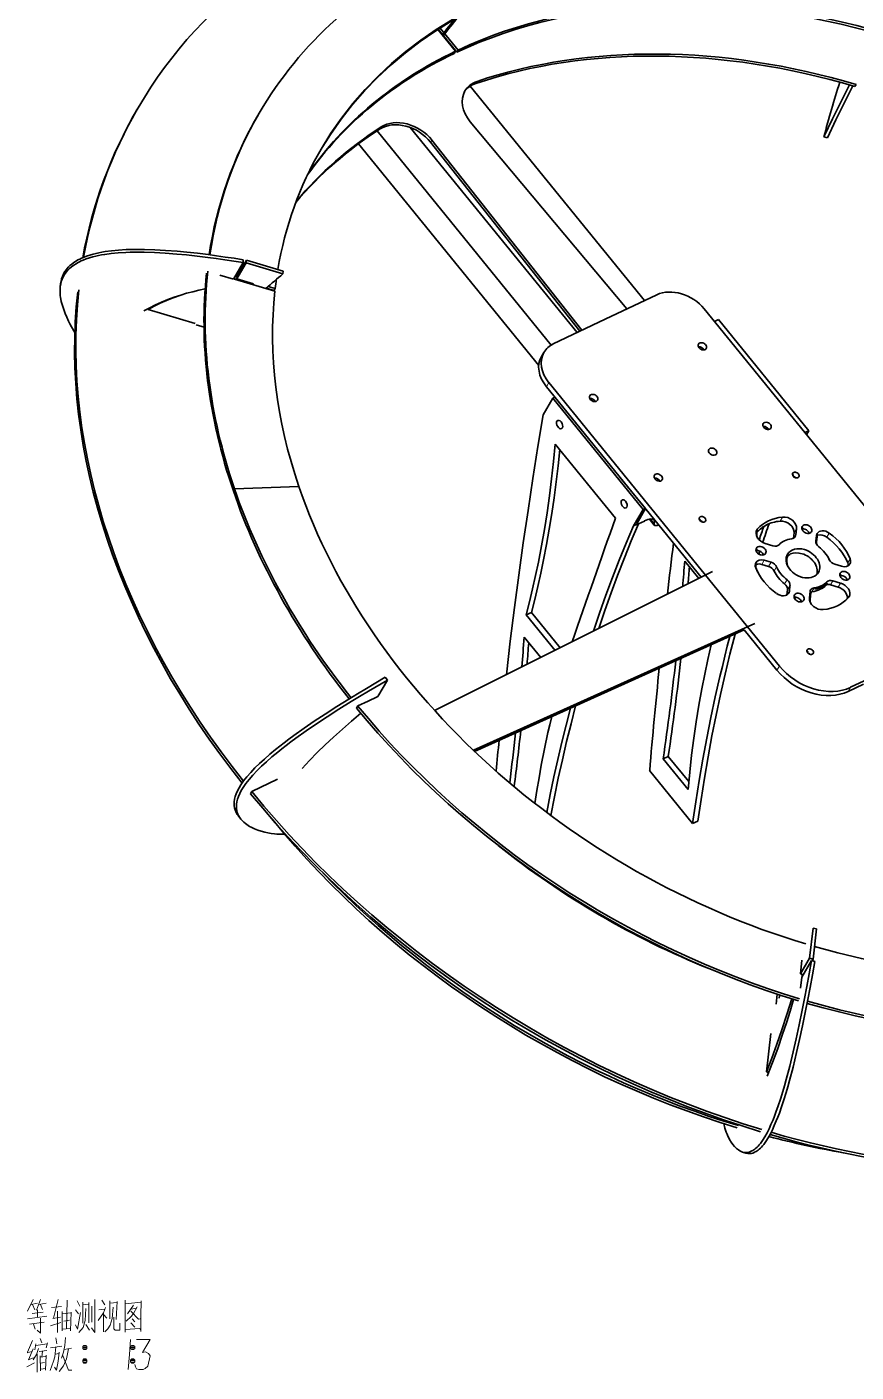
# Model space of a CAD drawing. Extents: x 95 to 1141, y 12 to 831.
# Drawn here: x 906.7 to 984, y 472.7 to 598 of the extents above; entities that cross this region are included whole.
import ezdxf

# ---------------------------------------------------------------- set-up
doc = ezdxf.new("R2010")
doc.units = 0

msp = doc.modelspace()

# ---------------------------------------------------------------- linework, layer by layer
at = {"color": 7, "lineweight": 35, "ltscale": 0.065104}
msp.add_line((946.64, 595.68), (944.99, 597.7), dxfattribs=at)
at = {"color": 7, "lineweight": 35, "ltscale": 0.068514}
msp.add_line((945.04, 597.73), (946.77, 595.6), dxfattribs=at)
at = {"color": 7, "lineweight": 35, "ltscale": 0.065931}
msp.add_line((945.21, 597.84), (946.88, 595.79), dxfattribs=at)
at = {"color": 7, "lineweight": 35, "ltscale": 0.005589}
for p, q in [((946.53, 595.49), (946.64, 595.68)), ((929.73, 573.41), (929.84, 573.6)), ((925.94, 554.74), (926.05, 554.93)), ((925.94, 554.74), (926.05, 554.93)), ((937.43, 534.51), (937.54, 534.7)), ((927.54, 526.53), (927.65, 526.73))]:
    msp.add_line(p, q, dxfattribs=at)
at = {"color": 7, "lineweight": 35, "ltscale": 0.005588}
msp.add_line((946.77, 595.6), (946.88, 595.79), dxfattribs=at)
at = {"color": 7, "lineweight": 13, "ltscale": 0.005589}
for p, q in [((948.54, 592.69), (948.66, 592.88)), ((981.18, 545.96), (981.3, 546.15))]:
    msp.add_line(p, q, dxfattribs=at)
at = {"color": 7, "lineweight": 35}
for p, q in [((948, 592.42), (964.24, 572.46)), ((962.62, 571.69), (948.02, 589.12)), ((939.34, 588.27), (955.56, 568.32)), ((942.42, 588.58), (957.97, 569.48)), ((937.61, 587.07), (954.4, 566.43)), ((958.24, 569.6), (944.31, 587.23)), ((958.43, 569.7), (944.43, 587.42)), ((991.31, 545.28), (969.82, 571.69)), ((969.55, 546.69), (955.12, 564.43)), ((976.83, 538.41), (955.35, 564.82)), ((970.6, 547.22), (944.7, 534.28)), ((974.54, 542.37), (948.32, 530.57)), ((973.55, 541.78), (948.42, 530.47))]:
    msp.add_line(p, q, dxfattribs=at)
at = {"color": 7, "lineweight": 35, "ltscale": 0.00559}
for p, q in [((983.86, 592.4), (983.97, 592.59)), ((916.96, 590.24), (917.07, 590.43)), ((928.24, 589.73), (928.35, 589.92))]:
    msp.add_line(p, q, dxfattribs=at)
at = {"color": 7, "lineweight": 13, "ltscale": 0.00559}
for p, q in [((939.62, 588.45), (939.73, 588.65)), ((944.31, 587.23), (944.43, 587.42))]:
    msp.add_line(p, q, dxfattribs=at)
at = {"color": 7, "lineweight": 35, "ltscale": 0.00815}
for p, q in [((981.3, 587.61), (980.98, 587.71)), ((979.64, 511.22), (979.96, 511.12)), ((979.81, 510.99), (980.12, 510.89)), ((973.4, 493.15), (973.71, 493.06))]:
    msp.add_line(p, q, dxfattribs=at)
at = {"color": 7, "lineweight": 35, "ltscale": 0.044715}
for p, q in [((925.94, 574.46), (926.84, 576)), ((955.71, 563.36), (954.81, 561.82)), ((963.22, 551.47), (964.13, 553.01)), ((939.39, 535.58), (940.3, 537.12)), ((978.91, 509.44), (979.81, 510.99))]:
    msp.add_line(p, q, dxfattribs=at)
at = {"color": 7, "lineweight": 35, "ltscale": 0.042641}
for p, q in [((927.13, 575.97), (926.27, 574.49)), ((927.16, 576.22), (926.3, 574.75))]:
    msp.add_line(p, q, dxfattribs=at)
at = {"color": 7, "lineweight": 35, "ltscale": 0.00642}
for p, q in [((926.87, 576.26), (926.84, 576)), ((926.06, 574.46), (926.09, 574.72))]:
    msp.add_line(p, q, dxfattribs=at)
at = {"color": 7, "lineweight": 35, "ltscale": 0.006422}
for p, q in [((927.16, 576.22), (927.13, 575.97)), ((930.59, 575.2), (930.56, 574.94)), ((909.84, 574.01), (909.81, 573.75)), ((926.3, 574.75), (926.27, 574.49))]:
    msp.add_line(p, q, dxfattribs=at)
at = {"color": 7, "lineweight": 35, "ltscale": 0.089647}
for p, q in [((930.56, 574.94), (927.13, 575.97)), ((930.59, 575.2), (927.16, 576.22))]:
    msp.add_line(p, q, dxfattribs=at)
at = {"color": 7, "lineweight": 35, "ltscale": 0.0326}
msp.add_line((924.69, 574.83), (925.94, 574.46), dxfattribs=at)
at = {"color": 7, "lineweight": 35, "ltscale": 0.097797}
msp.add_line((929.81, 573.34), (926.06, 574.46), dxfattribs=at)
at = {"color": 7, "lineweight": 35, "ltscale": 0.043529}
msp.add_line((927.73, 574), (926.07, 574.5), dxfattribs=at)
at = {"color": 7, "lineweight": 35, "ltscale": 0.005072}
msp.add_line((926.29, 574.66), (926.09, 574.72), dxfattribs=at)
at = {"color": 7, "lineweight": 35, "ltscale": 0.000913609}
msp.add_line((926.14, 574.48), (926.12, 574.45), dxfattribs=at)
at = {"color": 7, "lineweight": 35, "ltscale": 0.000903023}
for p, q in [((926.17, 574.47), (926.17, 574.43)), ((927.73, 574), (927.73, 573.97))]:
    msp.add_line(p, q, dxfattribs=at)
at = {"color": 7, "lineweight": 35, "ltscale": 0.040748}
msp.add_line((926.27, 574.49), (927.83, 574.03), dxfattribs=at)
at = {"color": 7, "lineweight": 35, "ltscale": 0.002237}
msp.add_line((927.83, 574.03), (927.78, 573.95), dxfattribs=at)
at = {"color": 7, "lineweight": 35, "ltscale": 0.018639}
msp.add_line((929.73, 573.41), (929.01, 573.62), dxfattribs=at)
at = {"color": 7, "lineweight": 35, "ltscale": 0.016631}
msp.add_line((929.84, 573.6), (929.2, 573.79), dxfattribs=at)
at = {"color": 7, "lineweight": 35, "ltscale": 0.133543}
for p in [(965.41, 573.01), (955.75, 568.43)]:
    msp.add_line(p, (960.58, 570.72), dxfattribs=at)
at = {"color": 7, "lineweight": 35, "ltscale": 0.002101}
msp.add_line((918, 571.72), (918, 571.63), dxfattribs=at)
at = {"color": 7, "lineweight": 35, "ltscale": 0.114097}
msp.add_line((918, 571.63), (922.37, 570.33), dxfattribs=at)
at = {"color": 7, "lineweight": 35, "ltscale": 0.019112}
msp.add_line((923.21, 569.99), (922.48, 570.21), dxfattribs=at)
at = {"color": 7, "lineweight": 35, "ltscale": 0.010265}
msp.add_line((970.78, 570.52), (971.15, 570.69), dxfattribs=at)
at = {"color": 7, "lineweight": 35, "ltscale": 0.333533}
for p, q in [((979.57, 560.34), (971.15, 570.69)), ((964.13, 553.01), (955.71, 563.36))]:
    msp.add_line(p, q, dxfattribs=at)
at = {"color": 7, "lineweight": 35, "ltscale": 0.011179}
msp.add_line((954.66, 567.26), (954.88, 567.64), dxfattribs=at)
at = {"color": 7, "lineweight": 13, "ltscale": 0.01118}
for p, q in [((955.12, 564.43), (955.35, 564.82)), ((975.2, 547.89), (975.42, 548.27))]:
    msp.add_line(p, q, dxfattribs=at)
at = {"color": 7, "lineweight": 35, "ltscale": 0.005671}
for p, q in [((955.71, 563.36), (955.91, 563.46)), ((964.13, 553.01), (964.33, 553.11))]:
    msp.add_line(p, q, dxfattribs=at)
at = {"color": 7, "lineweight": 35, "ltscale": 0.095296}
msp.add_line((955.92, 563.45), (958.32, 560.5), dxfattribs=at)
at = {"color": 7, "lineweight": 35, "ltscale": 0.010264}
msp.add_line((979.2, 560.17), (979.57, 560.34), dxfattribs=at)
at = {"color": 7, "lineweight": 35, "ltscale": 0.010652}
msp.add_line((979.35, 559.97), (979.57, 560.34), dxfattribs=at)
at = {"color": 7, "lineweight": 35, "ltscale": 0.222354}
msp.add_line((961.55, 552.2), (955.94, 559.1), dxfattribs=at)
at = {"color": 7, "lineweight": 35, "ltscale": 0.149927}
msp.add_line((932.05, 555.16), (926.05, 554.93), dxfattribs=at)
msp.add_line((932.05, 555.16), (926.05, 554.93), dxfattribs=at)
at = {"color": 7, "lineweight": 35, "ltscale": 0.095295}
msp.add_line((961.94, 556.05), (964.35, 553.09), dxfattribs=at)
at = {"color": 7, "lineweight": 35, "ltscale": 0.039126}
msp.add_line((964.35, 553.09), (963.56, 551.74), dxfattribs=at)
at = {"color": 7, "lineweight": 35, "ltscale": 0.009371}
msp.add_line((963.22, 551.47), (963.56, 551.63), dxfattribs=at)
at = {"color": 7, "lineweight": 35, "ltscale": 0.016108}
msp.add_line((963.69, 551.66), (964.27, 551.93), dxfattribs=at)
at = {"color": 7, "lineweight": 35, "ltscale": 0.018025}
msp.add_line((964.71, 552.1), (965.16, 551.54), dxfattribs=at)
at = {"color": 7, "lineweight": 13, "ltscale": 0.013314}
msp.add_line((964.82, 552.12), (965.16, 551.7), dxfattribs=at)
at = {"color": 7, "lineweight": 13, "ltscale": 0.011179}
for p, q in [((976.89, 551.92), (977.12, 552.3)), ((978.19, 550.83), (978.41, 551.21)), ((983.19, 548.03), (983.42, 548.42)), ((977.31, 546.08), (977.54, 546.46)), ((977.59, 545.53), (977.81, 545.91)), ((981.01, 545.88), (981.24, 546.26)), ((983.23, 536.05), (983.45, 536.44))]:
    msp.add_line(p, q, dxfattribs=at)
at = {"color": 7, "lineweight": 13, "ltscale": 0.006025}
msp.add_line((974.68, 550.99), (974.8, 551.2), dxfattribs=at)
at = {"color": 7, "lineweight": 13, "ltscale": 0.005588}
msp.add_line((974.75, 550.9), (974.86, 551.09), dxfattribs=at)
at = {"color": 7, "lineweight": 35, "ltscale": 0.012652}
msp.add_line((978.13, 550.33), (978.19, 550.83), dxfattribs=at)
at = {"color": 7, "lineweight": 13, "ltscale": 0.007685}
msp.add_line((978.19, 550.36), (978.35, 550.63), dxfattribs=at)
at = {"color": 7, "lineweight": 35, "ltscale": 0.014765}
for p, q in [((978.35, 550.63), (978.41, 551.21)), ((979.69, 545.36), (979.62, 544.77)), ((979.68, 544.66), (979.75, 545.25))]:
    msp.add_line(p, q, dxfattribs=at)
at = {"color": 7, "lineweight": 35, "ltscale": 0.01279}
for p, q in [((980.28, 550.58), (980.22, 550.07)), ((980.34, 550.47), (980.28, 549.96)), ((977.76, 545.41), (977.81, 545.91))]:
    msp.add_line(p, q, dxfattribs=at)
at = {"color": 7, "lineweight": 13, "ltscale": 0.011178}
for p, q in [((981.24, 550.43), (981.47, 550.81)), ((975.82, 547.7), (976.05, 548.09)), ((981.59, 545.98), (981.81, 546.36)), ((976.6, 538.03), (976.83, 538.41))]:
    msp.add_line(p, q, dxfattribs=at)
at = {"color": 7, "lineweight": 35, "ltscale": 0.007338}
msp.add_line((974.99, 549.13), (974.9, 548.85), dxfattribs=at)
at = {"color": 7, "lineweight": 35, "ltscale": 0.018741}
msp.add_line((975.5, 549.83), (976.22, 549.62), dxfattribs=at)
at = {"color": 7, "lineweight": 35, "ltscale": 0.052305}
msp.add_line((969.32, 546.58), (968, 548.2), dxfattribs=at)
at = {"color": 7, "lineweight": 35, "ltscale": 0.016233}
for p, q in [((975.82, 547.7), (975.2, 547.89)), ((976.05, 548.09), (975.42, 548.27)), ((981.99, 547.9), (982.61, 547.71))]:
    msp.add_line(p, q, dxfattribs=at)
at = {"color": 7, "lineweight": 13, "ltscale": 0.011177}
for p, q in [((976.34, 547.27), (976.57, 547.66)), ((982.31, 545.76), (982.53, 546.15))]:
    msp.add_line(p, q, dxfattribs=at)
at = {"color": 7, "lineweight": 35, "ltscale": 0.01874}
for p, q in [((982.53, 546.15), (981.81, 546.36)), ((982.31, 545.76), (981.59, 545.98))]:
    msp.add_line(p, q, dxfattribs=at)
at = {"color": 7, "lineweight": 35, "ltscale": 0.011895}
msp.add_line((977.53, 545.06), (977.59, 545.53), dxfattribs=at)
at = {"color": 7, "lineweight": 13, "ltscale": 0.009617}
msp.add_line((977.56, 545.07), (977.76, 545.41), dxfattribs=at)
at = {"color": 7, "lineweight": 13, "ltscale": 0.011181}
msp.add_line((979.84, 545.32), (980.07, 545.71), dxfattribs=at)
at = {"color": 7, "lineweight": 35, "ltscale": 0.013355}
for p, q in [((953.24, 543.19), (953.72, 543.42)), ((968.74, 523.75), (969.22, 523.98))]:
    msp.add_line(p, q, dxfattribs=at)
at = {"color": 7, "lineweight": 35, "ltscale": 0.106421}
msp.add_line((955.92, 539.88), (953.24, 543.19), dxfattribs=at)
at = {"color": 7, "lineweight": 35, "ltscale": 0.106143}
msp.add_line((956.4, 540.12), (953.72, 543.42), dxfattribs=at)
at = {"color": 7, "lineweight": 35, "ltscale": 0.121039}
msp.add_line((976.6, 538.03), (973.55, 541.78), dxfattribs=at)
at = {"color": 7, "lineweight": 35, "ltscale": 0.060899}
msp.add_line((954.58, 539.21), (953.04, 541.1), dxfattribs=at)
at = {"color": 7, "lineweight": 35, "ltscale": 0.100156}
msp.add_line((983.45, 536.44), (987.07, 538.15), dxfattribs=at)
at = {"color": 7, "lineweight": 35, "ltscale": 0.007942}
for p, q in [((940.09, 537.37), (940.3, 537.12)), ((926.45, 524.4), (926.65, 524.15))]:
    msp.add_line(p, q, dxfattribs=at)
at = {"color": 7, "lineweight": 35, "ltscale": 0.039872}
msp.add_line((983.23, 536.05), (984.67, 536.73), dxfattribs=at)
at = {"color": 7, "lineweight": 35, "ltscale": 0.026709}
msp.add_line((937.54, 534.7), (938.5, 535.16), dxfattribs=at)
at = {"color": 7, "lineweight": 35, "ltscale": 0.02671}
msp.add_line((938.43, 535.12), (939.39, 535.58), dxfattribs=at)
at = {"color": 7, "lineweight": 35, "ltscale": 0.013353}
msp.add_line((965.99, 529.78), (966.47, 530.01), dxfattribs=at)
at = {"color": 7, "lineweight": 35, "ltscale": 0.091984}
msp.add_line((968.31, 526.93), (965.99, 529.78), dxfattribs=at)
at = {"color": 7, "lineweight": 35, "ltscale": 0.075651}
msp.add_line((968.38, 527.67), (966.47, 530.01), dxfattribs=at)
at = {"color": 7, "lineweight": 35, "ltscale": 0.066771}
msp.add_line((927.65, 526.73), (930.06, 527.87), dxfattribs=at)
at = {"color": 7, "lineweight": 35, "ltscale": 0.158825}
msp.add_line((968.74, 523.75), (964.73, 528.68), dxfattribs=at)
at = {"color": 7, "lineweight": 35, "ltscale": 6.01901e-05}
msp.add_line((929.6, 524.09), (929.6, 524.09), dxfattribs=at)
at = {"color": 7, "lineweight": 35, "ltscale": 0.001501}
msp.add_line((954.14, 519.11), (954.14, 519.05), dxfattribs=at)
at = {"color": 7, "lineweight": 35, "ltscale": 0.001622}
msp.add_line((954.55, 518.83), (954.54, 518.77), dxfattribs=at)
at = {"color": 7, "lineweight": 35, "ltscale": 0.070632}
msp.add_line((979.96, 514.02), (979.64, 511.22), dxfattribs=at)
at = {"color": 7, "lineweight": 35, "ltscale": 0.008149}
msp.add_line((979.96, 514.02), (980.27, 513.93), dxfattribs=at)
at = {"color": 7, "lineweight": 35, "ltscale": 0.070631}
msp.add_line((980.27, 513.93), (979.96, 511.12), dxfattribs=at)
at = {"color": 7, "lineweight": 35, "ltscale": 0.042639}
msp.add_line((979.64, 511.22), (978.78, 509.74), dxfattribs=at)
at = {"color": 7, "lineweight": 35, "ltscale": 0.032104}
msp.add_line((978.78, 509.74), (978.93, 511.02), dxfattribs=at)
at = {"color": 7, "lineweight": 35, "ltscale": 0.004428}
msp.add_line((979.96, 511.12), (979.87, 510.97), dxfattribs=at)
at = {"color": 7, "lineweight": 35, "ltscale": 0.006744}
msp.add_line((978.78, 509.74), (979.04, 509.67), dxfattribs=at)
at = {"color": 7, "lineweight": 35, "ltscale": 0.025684}
msp.add_line((978.8, 508.42), (978.91, 509.44), dxfattribs=at)
at = {"color": 7, "lineweight": 35, "ltscale": 0.005153}
msp.add_line((978.96, 509.69), (978.94, 509.49), dxfattribs=at)
at = {"color": 7, "lineweight": 35, "ltscale": 0.002135}
msp.add_line((979.01, 509.68), (979, 509.59), dxfattribs=at)
at = {"color": 7, "lineweight": 35, "ltscale": 0.023349}
msp.add_line((976.51, 506.93), (976.62, 507.86), dxfattribs=at)
at = {"color": 7, "lineweight": 35, "ltscale": 0.005591}
msp.add_line((976.83, 507.71), (976.81, 507.49), dxfattribs=at)
at = {"color": 7, "lineweight": 35, "ltscale": 0.001886}
msp.add_line((976.83, 507.71), (976.87, 507.78), dxfattribs=at)
at = {"color": 7, "lineweight": 35, "ltscale": 0.001133}
msp.add_line((976.93, 507.76), (976.92, 507.72), dxfattribs=at)
at = {"color": 7, "lineweight": 35, "ltscale": 0.089894}
msp.add_line((975.62, 500.61), (976.02, 504.18), dxfattribs=at)
at = {"color": 7, "lineweight": 35, "ltscale": 0.005352}
msp.add_line((975.62, 500.61), (975.82, 500.55), dxfattribs=at)
at = {"color": 7, "lineweight": 35}
for points in [[(983.35, 592.55), (982.57, 591.01), (981.78, 589.4), (980.98, 587.71)], [(983.66, 592.46), (982.88, 590.92), (982.09, 589.3), (981.3, 587.61)], [(926.84, 576), (925.98, 576.14), (925.15, 576.27), (924.35, 576.38), (923.57, 576.49), (922.56, 576.61), (921.59, 576.72), (920.66, 576.8), (919.6, 576.89), (918.59, 576.94), (917.64, 576.97), (916.75, 576.97), (916.32, 576.96), (915.91, 576.95), (915.22, 576.91), (914.56, 576.85), (913.95, 576.76), (913.66, 576.71), (913.38, 576.66), (913.12, 576.6), (912.86, 576.54), (912.54, 576.45), (912.24, 576.35), (911.95, 576.24), (911.77, 576.16), (911.6, 576.08), (911.43, 575.99), (911.28, 575.9), (911.06, 575.76), (910.86, 575.62), (910.68, 575.46), (910.52, 575.3), (910.35, 575.11), (910.21, 574.9), (910.09, 574.69), (909.99, 574.47), (909.91, 574.24), (909.85, 574), (909.81, 573.75)], [(926.87, 576.26), (926.01, 576.4), (925.17, 576.52), (924.38, 576.64), (923.6, 576.74), (922.59, 576.87), (921.62, 576.97), (920.69, 577.06), (919.63, 577.14), (918.62, 577.2), (917.67, 577.23), (916.78, 577.23), (916.35, 577.22), (915.94, 577.21), (915.24, 577.16), (914.59, 577.1), (913.98, 577.02), (913.69, 576.97), (913.41, 576.92), (913.15, 576.86), (912.89, 576.79), (912.57, 576.7), (912.27, 576.6), (911.98, 576.49), (911.8, 576.41), (911.63, 576.33), (911.46, 576.25), (911.31, 576.16), (911.09, 576.02), (910.89, 575.87), (910.71, 575.72), (910.55, 575.56), (910.38, 575.36), (910.24, 575.16), (910.12, 574.94), (910.02, 574.72), (909.94, 574.49), (909.88, 574.25), (909.84, 574.01)], [(909.81, 573.75), (909.8, 573.6), (909.79, 573.44), (909.79, 573.28), (909.8, 573.12), (909.81, 572.94), (909.84, 572.76), (909.87, 572.58), (909.91, 572.39), (910.01, 572.01), (910.13, 571.62), (910.26, 571.27), (910.41, 570.92), (910.58, 570.56), (910.71, 570.29), (910.86, 570.02), (911.17, 569.48)], [(923.32, 573.55), (922.73, 573.42), (922.15, 573.29), (921.59, 573.14), (921.04, 572.97), (920.43, 572.77), (919.84, 572.55), (919.26, 572.32), (918.69, 572.06), (918.15, 571.79), (917.61, 571.5)], [(920.95, 572.95), (920.33, 572.72), (919.72, 572.47), (919.13, 572.21), (918.56, 571.93), (918, 571.63)], [(954.81, 561.82), (954.32, 558.86), (953.85, 555.88), (953.4, 552.9), (952.96, 549.9), (952.55, 546.89), (952.15, 543.86), (951.75, 540.74), (951.38, 537.61)], [(955.94, 559.1), (955.78, 557.47), (955.6, 555.87), (955.4, 554.28), (955.18, 552.7), (954.93, 551.15), (954.66, 549.61), (954.37, 548.09), (954.11, 546.85), (953.83, 545.62), (953.54, 544.39), (953.24, 543.19)], [(956.35, 558.59), (956.2, 557.08), (956.02, 555.58), (955.83, 554.1), (955.61, 552.63), (955.38, 551.18), (955.13, 549.74), (954.85, 548.32), (954.59, 547.08), (954.32, 545.84), (954.03, 544.62), (953.72, 543.42)], [(963.22, 551.47), (962.55, 549.88), (961.9, 548.28), (961.27, 546.66), (960.66, 545.01), (960.07, 543.35), (959.5, 541.67)], [(963.69, 551.66), (963.02, 550.08), (962.38, 548.49), (961.75, 546.87), (961.14, 545.24), (960.56, 543.59), (959.99, 541.92)], [(972.69, 541.4), (972.45, 540.47), (972.22, 539.54), (971.76, 537.67), (971.33, 535.77), (970.93, 533.86), (970.54, 531.92), (970.18, 529.97), (969.84, 527.99), (969.52, 526), (969.22, 523.98)], [(970.47, 540.4), (970.16, 539.04), (969.87, 537.67), (969.6, 536.29), (969.33, 534.77), (969.08, 533.24), (968.86, 531.69), (968.65, 530.12), (968.47, 528.53), (968.31, 526.93)], [(972.21, 541.18), (971.97, 540.26), (971.74, 539.33), (971.51, 538.39), (971.28, 537.45), (970.85, 535.55), (970.45, 533.64), (970.06, 531.7), (969.7, 529.74), (969.35, 527.77), (969.04, 525.77), (968.74, 523.75)], [(940.09, 537.37), (938.34, 536.34), (937.51, 535.84), (936.71, 535.35), (935.57, 534.64), (934.49, 533.95), (933.48, 533.28), (932.54, 532.64), (931.57, 531.95), (931.11, 531.6), (930.67, 531.27), (930.27, 530.96), (929.88, 530.65), (929.34, 530.2), (928.83, 529.76), (928.37, 529.34), (927.95, 528.93), (927.56, 528.51), (927.21, 528.11), (927.05, 527.91), (926.9, 527.72), (926.77, 527.54), (926.65, 527.36), (926.48, 527.07), (926.33, 526.79), (926.21, 526.52), (926.12, 526.26), (926.06, 526.02), (926.03, 525.78), (926.02, 525.58), (926.03, 525.39), (926.06, 525.2), (926.11, 525.03), (926.16, 524.88), (926.23, 524.73), (926.31, 524.59), (926.38, 524.5), (926.45, 524.4)], [(940.3, 537.12), (938.54, 536.09), (937.71, 535.59), (936.91, 535.11), (935.77, 534.39), (934.69, 533.7), (933.68, 533.03), (932.74, 532.39), (931.77, 531.7), (931.31, 531.36), (930.87, 531.02), (930.47, 530.71), (930.09, 530.41), (929.54, 529.95), (929.03, 529.51), (928.57, 529.09), (928.15, 528.68), (927.76, 528.26), (927.41, 527.86), (927.25, 527.66), (927.1, 527.47), (926.97, 527.29), (926.86, 527.11), (926.68, 526.82), (926.53, 526.54), (926.41, 526.27), (926.32, 526.02), (926.26, 525.77), (926.23, 525.54), (926.22, 525.34), (926.23, 525.14), (926.26, 524.96), (926.31, 524.78), (926.36, 524.63), (926.43, 524.49), (926.51, 524.35), (926.58, 524.25), (926.65, 524.15)], [(937.83, 534.02), (936.95, 533.29), (936.1, 532.55), (935.27, 531.81), (934.51, 531.09), (933.76, 530.36), (933.04, 529.63), (932.35, 528.88)], [(957.36, 534.5), (956.95, 532.92), (956.56, 531.32), (956.18, 529.71), (955.81, 528.09), (955.47, 526.45), (955.14, 524.79)], [(957.84, 534.71), (957.41, 533.05), (957, 531.38), (956.6, 529.68), (956.22, 527.97), (955.86, 526.25), (955.52, 524.51)], [(955.61, 533.71), (955.43, 532.96), (955.26, 532.22), (954.94, 530.71), (954.64, 529.19), (954.43, 528.01), (954.23, 526.82), (954.05, 525.63)], [(926.65, 524.15), (926.78, 524.01), (926.92, 523.87), (927.07, 523.75), (927.2, 523.65), (927.32, 523.57), (927.46, 523.49), (927.6, 523.41), (927.9, 523.26), (928.21, 523.14), (928.53, 523.03), (928.87, 522.94), (929.16, 522.88), (929.46, 522.83), (929.77, 522.79), (930, 522.77), (930.24, 522.76), (930.48, 522.75), (930.73, 522.75)], [(979.81, 510.99), (979.59, 509.76), (979.38, 508.58), (979.17, 507.46), (978.96, 506.38), (978.67, 505.01), (978.39, 503.71), (978.12, 502.5), (977.79, 501.15), (977.46, 499.91), (977.3, 499.33), (977.14, 498.78), (976.93, 498.09), (976.71, 497.45), (976.5, 496.86), (976.36, 496.49), (976.23, 496.14), (976.04, 495.71), (975.86, 495.31), (975.68, 494.95), (975.47, 494.57), (975.26, 494.24), (975.05, 493.95), (974.94, 493.82), (974.84, 493.7), (974.74, 493.6), (974.64, 493.51), (974.54, 493.43), (974.45, 493.36), (974.36, 493.3), (974.27, 493.25), (974.14, 493.19), (974.02, 493.15), (973.91, 493.12), (973.82, 493.11), (973.74, 493.11), (973.65, 493.11), (973.56, 493.12), (973.4, 493.15)], [(980.12, 510.89), (979.91, 509.66), (979.69, 508.48), (979.48, 507.36), (979.27, 506.29), (978.99, 504.91), (978.71, 503.62), (978.43, 502.41), (978.1, 501.05), (977.77, 499.81), (977.61, 499.24), (977.45, 498.69), (977.24, 498), (977.03, 497.36), (976.82, 496.76), (976.68, 496.4), (976.54, 496.05), (976.35, 495.62), (976.17, 495.22), (975.99, 494.86), (975.78, 494.48), (975.57, 494.14), (975.36, 493.85), (975.25, 493.73), (975.15, 493.61), (975.05, 493.51), (974.95, 493.42), (974.86, 493.34), (974.76, 493.27), (974.67, 493.21), (974.58, 493.16), (974.46, 493.1), (974.34, 493.06), (974.22, 493.03), (974.13, 493.02), (974.05, 493.01), (973.96, 493.02), (973.88, 493.03), (973.71, 493.06)], [(977.99, 507.42), (977.53, 505.96), (977.06, 504.52), (976.59, 503.19), (976.11, 501.89), (975.62, 500.61)], [(978.15, 507.37), (977.82, 506.27), (977.48, 505.19), (977.13, 504.12), (976.67, 502.79), (976.18, 501.49), (975.69, 500.21)], [(973.4, 493.15), (973.26, 493.2), (973.13, 493.27), (973, 493.35), (972.91, 493.42), (972.83, 493.49), (972.74, 493.57), (972.65, 493.67), (972.48, 493.86), (972.33, 494.08), (972.19, 494.32), (972.11, 494.48), (972.03, 494.64), (971.95, 494.82), (971.88, 495.01), (971.75, 495.39), (971.64, 495.81)]]:
    msp.add_lwpolyline(points, dxfattribs=at)
at = {"color": 7, "lineweight": 13}
for points in [[(907.3, 479.41), (906.77, 478.32)], [(907.09, 478.95), (907.68, 479.06)], [(907.44, 478.46), (907.23, 478.95)], [(907.96, 479.41), (907.61, 478.43)], [(907.82, 478.95), (908.49, 479.06)], [(907.96, 478.95), (908.17, 478.5)], [(908.98, 478.67), (909.92, 478.78)], [(909.61, 479.41), (909.19, 477.69)], [(910.45, 479.34), (910.41, 478.01), (910.38, 476.68)], [(911.39, 479.3), (911.64, 478.81)], [(911.92, 477.2), (911.92, 479.16)], [(911.92, 478.92), (912.48, 478.99)], [(912.48, 479.13), (912.48, 477.24)], [(912.76, 477.31), (912.76, 478.81)], [(913.04, 479.41), (913.04, 477.87), (913.04, 476.33)], [(914.02, 478.67), (913.84, 478.18), (913.35, 477.45)], [(913.67, 479.34), (913.95, 478.92)], [(914.44, 479.3), (914.44, 477.62)], [(915.1, 479.13), (914.44, 479.06)], [(914.75, 478.71), (914.65, 477.66)], [(915.03, 477.55), (915.1, 479.23)], [(915.87, 479.34), (915.87, 477.87), (915.87, 476.36)], [(915.87, 479.3), (915.87, 477.9), (915.87, 476.5)], [(917.34, 479.16), (915.87, 479.02)], [(916.64, 478.88), (916.08, 478.08)], [(916.64, 478.11), (916.99, 478.74)], [(917.31, 476.54), (917.31, 477.9), (917.34, 479.3)], [(908.56, 477.87), (906.77, 477.62)], [(907.19, 478.11), (908.21, 478.25)], [(907.68, 477.76), (907.68, 478.46)], [(907.96, 477.69), (907.96, 476.29)], [(909.12, 477.66), (909.82, 477.76)], [(909.54, 478.32), (909.54, 476.33)], [(909.99, 476.5), (909.99, 478.29)], [(909.99, 478.08), (910.8, 478.18)], [(910.13, 477.41), (910.66, 477.48)], [(910.83, 478.25), (910.76, 476.5)], [(911.22, 478.46), (911.5, 478.08)], [(911.71, 478.22), (911.43, 476.64)], [(911.95, 476.82), (912.13, 477.45)], [(912.2, 478.57), (912.13, 477.45)], [(913.39, 478.46), (913.95, 478.53)], [(913.84, 478.18), (913.84, 476.4)], [(913.84, 478.01), (914.16, 477.69)], [(914.65, 477.66), (914.47, 477.03)], [(914.79, 476.68), (914.79, 477.76)], [(915.94, 477.41), (916.43, 477.83)], [(916.4, 478.32), (917.1, 477.59)], [(916.43, 478.53), (916.89, 478.6)], [(916.43, 477.83), (916.64, 478.11)], [(916.5, 477.62), (916.75, 477.34)], [(917.1, 477.59), (917.27, 477.62)], [(906.95, 477.13), (908.31, 477.31)], [(907.33, 477.13), (907.47, 476.64)], [(907.96, 476.33), (907.96, 476.29), (907.65, 476.57)], [(909.85, 477.27), (908.91, 476.96)], [(909.99, 476.64), (910.76, 476.71)], [(911.43, 476.64), (911.22, 477.06)], [(911.53, 476.33), (911.95, 476.82)], [(912.55, 476.57), (912.2, 477.1)], [(913.04, 476.33), (912.72, 476.78)], [(913.95, 476.4), (914.23, 476.68)], [(914.23, 476.68), (914.47, 477.03)], [(914.93, 476.57), (914.79, 476.68)], [(915.35, 476.57), (914.93, 476.57)], [(915.35, 477.2), (915.35, 476.57)], [(915.87, 476.61), (917.24, 476.71)], [(916.4, 477.24), (916.75, 476.85)], [(917.31, 476.43), (917.31, 476.54), (917.24, 476.71)], [(907.23, 475.59), (906.77, 474.51)], [(907.54, 475.28), (907.44, 474.72)], [(907.54, 475.14), (908.59, 475.28)], [(907.93, 475.77), (908.1, 475.38)], [(908.63, 475.38), (908.49, 474.93)], [(909.4, 475), (909.29, 474.09), (909.19, 473.67), (908.87, 472.79)], [(908.91, 474.93), (909.96, 475.07)], [(909.4, 475.84), (909.5, 475.28)], [(910.24, 475.14), (910.1, 474.51)], [(910.17, 474.75), (910.87, 474.89)], [(910.31, 475.87), (910.24, 475.14)], [(911.92, 474.96), (912.3, 474.96)], [(911.95, 475.07), (912.27, 475.07)], [(916.36, 475.7), (916.26, 474.3), (916.15, 472.9)], [(916.36, 474.96), (916.75, 474.96)], [(916.4, 475.07), (916.71, 475.07)], [(916.75, 473.35), (916.82, 473.14), (916.92, 472.97), (917.13, 472.9), (917.55, 472.9), (917.73, 473), (917.97, 473.21), (918.18, 474.16), (918.04, 474.4), (917.76, 474.54), (917.48, 474.47), (918.18, 475.7), (916.92, 475.7)], [(907.16, 474.58), (906.74, 474.44)], [(906.81, 473.81), (907.33, 473.98)], [(907.3, 474.82), (906.84, 473.81)], [(907.61, 474.3), (907.3, 473.81)], [(907.79, 474.86), (907.61, 474.3)], [(907.65, 474.37), (907.65, 472.65)], [(907.86, 474.58), (908.56, 474.68)], [(907.93, 474.16), (907.96, 472.76)], [(907.93, 474.05), (908.45, 474.12)], [(908.17, 474.61), (908.1, 474.05)], [(908.49, 474.23), (908.42, 472.83)], [(909.71, 474.51), (909.61, 473.67), (909.47, 472.83), (909.26, 473.11)], [(909.33, 474.33), (909.71, 474.4)], [(910.1, 474.51), (909.92, 473.95)], [(910.03, 474.26), (910.59, 472.83)], [(910.38, 473.88), (910.1, 473.25)], [(910.59, 474.82), (910.38, 473.88)], [(911.92, 473.7), (912.3, 473.7)], [(911.95, 474.82), (912.27, 474.82)], [(911.95, 473.81), (912.27, 473.81)], [(916.36, 473.7), (916.75, 473.7)], [(916.4, 474.82), (916.71, 474.82)], [(916.4, 473.81), (916.71, 473.81)], [(906.7, 473.14), (907.4, 473.53)], [(907.96, 473.49), (908.35, 473.56)], [(908.42, 473), (908, 472.93)], [(910.1, 473.25), (909.71, 472.72)], [(910.59, 472.83), (910.9, 472.83)], [(911.95, 473.56), (912.27, 473.56)], [(916.4, 473.56), (916.71, 473.56)]]:
    msp.add_lwpolyline(points, dxfattribs=at)
for points in [[(912.02, 474.75), (912.2, 474.75), (912.3, 474.86), (912.3, 475.03), (912.2, 475.14), (912.02, 475.14), (911.92, 475.03), (911.92, 474.86)], [(916.47, 474.75), (916.64, 474.75), (916.75, 474.86), (916.75, 475.03), (916.64, 475.14), (916.47, 475.14), (916.36, 475.03), (916.36, 474.86)], [(912.02, 473.49), (912.2, 473.49), (912.3, 473.6), (912.3, 473.77), (912.2, 473.88), (912.02, 473.88), (911.92, 473.77), (911.92, 473.6)], [(916.47, 473.49), (916.64, 473.49), (916.75, 473.6), (916.75, 473.77), (916.64, 473.88), (916.47, 473.88), (916.36, 473.77), (916.36, 473.6)]]:
    msp.add_lwpolyline(points, close=True, dxfattribs=at)
at = {"color": 7, "lineweight": 35}
for centre, radius, start, end in [((962.73, 584.25), 21.63, 138.1196, 143.2353), ((963.03, 584.31), 21.71, 137.9652, 143.929), ((1051, 570.18), 72.18, 161.7374, 165.9487), ((952.68, 547.41), 35.32, 128.7736, 132.145), ((3062.19, -190.32), 2228.01, 160.53278, 160.84675), ((1089.54, 510.77), 121.19, 160.3995, 161.0238), ((1090.31, 510.9), 121.49, 160.3922, 161.2572), ((1462.44, 487.07), 499.44, 172.7763, 173.3263), ((708.9, 566.87), 259.77, 355.353, 355.8781), ((710.03, 567.05), 259.13, 355.3554, 355.7118), ((694.28, 559.75), 259.43, 355.2659, 355.8784), ((695.4, 559.93), 258.79, 355.2683, 355.712), ((729.63, 564.78), 238.94, 351.5768, 353.7828), ((730.12, 565.01), 238.93, 351.5768, 353.7799), ((1486.03, 484.53), 523.16, 174.1092, 175.1587), ((1464.68, 478.06), 516.74, 174.0637, 174.3823), ((710.58, 558.17), 243.05, 352.7579, 353.8631), ((711.53, 558.35), 242.59, 352.6204, 353.861)]:
    msp.add_arc(centre, radius, start, end, dxfattribs=at)
for centre, major_axis, ratio, start_param, end_param in [((981.84, 552.62), (64.77, -37.81), 0.741704, 1.889479, 3.141546), ((984.38, 556.96), (50.38, -29.41), 0.741704, 1.890114, 3.139011), ((984.49, 557.15), (50.38, -29.41), 0.741704, 1.890114, 3.141546), ((984.49, 557.15), (56.14, -32.77), 0.741704, 2.675219, 3.141586), ((981.84, 552.62), (50.38, -29.41), 0.741704, 1.890102, 2.669794), ((981.73, 552.42), (50.38, -29.41), 0.741704, 1.890102, 2.669794), ((981.73, 552.42), (50.38, -29.41), 0.741704, 2.675508, 3.078164), ((981.84, 552.62), (50.38, -29.41), 0.741704, 2.675508, 3.08075), ((978.97, 547.69), (50.38, -29.41), 0.741704, 1.890114, 2.566761), ((979.08, 547.88), (50.38, -29.41), 0.741704, 1.890114, 2.566761), ((950.28, 590.12), (2.88, -1.68), 0.741704, 2.566761, 3.096399), ((950.4, 590.31), (2.88, -1.68), 0.741704, 2.566761, 3.141619), ((950.4, 590.31), (2.88, -1.68), 0.741704, 3.141619, 4.260905), ((981.73, 552.42), (64.77, -37.81), 0.741704, 3.141546, 3.404374), ((981.84, 552.62), (64.77, -37.81), 0.741704, 3.141546, 3.40718), ((984.38, 556.96), (56.14, -32.77), 0.741704, 3.141586, 3.42596), ((984.49, 557.15), (56.14, -32.77), 0.741704, 3.141586, 3.430102), ((941.87, 586.12), (2.88, -1.68), 0.741704, 1.084405, 2.778549), ((941.98, 586.32), (2.88, -1.68), 0.741704, 1.084405, 2.778549), ((978.97, 547.69), (50.38, -29.41), 0.741704, 2.778549, 3.014656), ((979.08, 547.88), (50.38, -29.41), 0.741704, 2.778549, 3.01726), ((984.49, 557.15), (50.38, -29.41), 0.741704, 3.141546, 3.415755), ((984.49, 557.15), (56.14, -32.77), 0.741704, 3.460617, 3.850319), ((984.38, 556.96), (56.14, -32.77), 0.741704, 3.460617, 3.850319), ((984.49, 557.15), (50.38, -29.41), 0.741704, 3.436429, 3.455196), ((981.73, 552.42), (64.77, -37.81), 0.741704, 3.460275, 4.228123), ((981.84, 552.62), (64.77, -37.81), 0.741704, 3.460275, 4.228409), ((984.49, 557.15), (50.38, -29.41), 0.741704, 3.46091, 3.85027), ((967.41, 570.54), (2.88, -1.68), 0.741704, 1.101859, 2.672655), ((957.76, 565.96), (2.88, -1.68), 0.741704, 3.141635, 4.243451), ((957.76, 565.96), (2.88, -1.68), 0.741704, 2.672655, 3.141635), ((969.65, 568.2), (0.36, -0.21), 0.741704, 3.141633, 6.283226), ((969.65, 568.2), (0.36, -0.21), 0.741704, 1.887257, 3.141633), ((969.42, 567.82), (0.36, -0.21), 0.741704, 0.808405, 2.332938), ((969.42, 567.82), (0.36, -0.21), 0.741704, 1.887257, 2.332938), ((969.42, 567.82), (0.36, -0.21), 0.741704, 0.808405, 1.887257), ((969.65, 568.2), (0.36, -0.21), 0.741704, 0.00004, 1.887257), ((957.53, 565.58), (2.88, -1.68), 0.741704, 3.141635, 4.243451), ((959.52, 563.39), (0.36, -0.21), 0.741704, 3.141633, 6.283226), ((959.29, 563.01), (0.36, -0.21), 0.741704, 0.808405, 2.332938), ((959.29, 563.01), (0.36, -0.21), 0.741704, 1.887257, 2.332938), ((959.52, 563.39), (0.36, -0.21), 0.741704, 1.887257, 3.141633), ((959.29, 563.01), (0.36, -0.21), 0.741704, 0.808405, 1.887257), ((959.52, 563.39), (0.36, -0.21), 0.741704, 0.00004, 1.887257), ((956.35, 560.92), (0.179, -0.376), 0.598321, 3.529568, 6.283224), ((956.35, 560.92), (0.179, -0.376), 0.598321, 3.141631, 3.529568), ((956.35, 560.92), (0.179, -0.376), 0.598321, 0.000039, 3.141631), ((975.68, 560.79), (0.36, -0.21), 0.741704, 3.141633, 6.283226), ((975.68, 560.79), (0.36, -0.21), 0.741704, 1.887257, 3.141633), ((975.45, 560.41), (0.36, -0.21), 0.741704, 0.808405, 2.332938), ((975.45, 560.41), (0.36, -0.21), 0.741704, 1.887257, 2.332938), ((975.45, 560.41), (0.36, -0.21), 0.741704, 0.808405, 1.887257), ((975.68, 560.79), (0.36, -0.21), 0.741704, 0.00004, 1.887257), ((970.61, 558.39), (0.36, -0.21), 0.741704, 3.141607, 5.814248), ((970.61, 558.39), (0.36, -0.21), 0.741704, 0.000014, 3.141607), ((970.61, 558.39), (0.36, -0.21), 0.741704, 5.814248, 6.283199), ((965.54, 555.98), (0.36, -0.21), 0.741704, 0.00004, 3.141633), ((978.35, 556.21), (0.288, -0.168), 0.741704, 3.141633, 5.02885), ((978.35, 556.21), (0.288, -0.168), 0.741704, 0.00004, 3.141633), ((984.49, 557.15), (50.38, -29.41), 0.741704, 3.85027, 5.025992), ((965.54, 555.98), (0.36, -0.21), 0.741704, 3.141633, 5.02885), ((965.32, 555.6), (0.36, -0.21), 0.741704, 0.808405, 2.332938), ((965.32, 555.6), (0.36, -0.21), 0.741704, 0.808405, 2.332938), ((965.54, 555.98), (0.36, -0.21), 0.741704, 5.02885, 6.283226), ((978.41, 556.11), (0.288, -0.168), 0.741704, 3.141633, 3.852588), ((978.12, 555.83), (0.288, -0.168), 0.741704, 1.129407, 2.016917), ((978.35, 556.21), (0.288, -0.168), 0.741704, 5.02885, 6.283226), ((984.38, 556.96), (56.14, -32.77), 0.741704, 3.850319, 4.228177), ((984.49, 557.15), (56.14, -32.77), 0.741704, 3.850319, 4.229898), ((962.36, 553.53), (0.179, -0.376), 0.598321, 3.529568, 6.283224), ((962.36, 553.53), (0.179, -0.376), 0.598321, 3.141631, 3.529568), ((962.36, 553.53), (0.179, -0.376), 0.598321, 0.000039, 3.141631), ((963.8, 551.85), (-0.259, -0.21), 0.303128, 5.604382, 6.28314), ((963.8, 551.85), (-0.259, -0.21), 0.303128, 6.28314, 7.175178), ((963.59, 550.78), (-1.55, -1.26), 0.303128, 3.141612, 4.033586), ((965.94, 552.17), (-0.776, -0.631), 0.303128, 5.828494, 6.283205), ((963.59, 550.78), (-1.55, -1.26), 0.303128, 2.686901, 3.141612), ((965.94, 552.17), (-0.776, -0.631), 0.303128, 0.000019, 0.862387), ((969.66, 552.09), (0.288, -0.168), 0.741704, 3.458053, 6.283152), ((969.66, 552.09), (0.288, -0.168), 0.741704, 3.141559, 3.458053), ((969.66, 552.09), (0.288, -0.168), 0.741704, 6.283152, 9.424744), ((969.72, 551.98), (0.288, -0.168), 0.741704, 3.141559, 3.852588), ((969.44, 551.7), (0.288, -0.168), 0.741704, 1.129407, 2.016917), ((978.97, 547.69), (4.61, -2.69), 0.741704, 2.710977, 2.978325), ((979.02, 547.99), (4.61, -2.69), 0.741704, 2.366986, 2.978325), ((978.79, 547.61), (4.61, -2.69), 0.741704, 2.366986, 2.66484), ((977.25, 551.11), (0.864, -0.504), 0.741704, 0.316461, 2.366986), ((977.48, 551.49), (0.864, -0.504), 0.741704, 0.316461, 2.366986), ((979.38, 551.18), (0.432, -0.252), 0.741704, 3.141633, 6.283226), ((979.38, 551.18), (0.432, -0.252), 0.741704, 1.887257, 3.141633), ((979.44, 551.07), (0.432, -0.252), 0.741704, 3.141559, 3.920257), ((979.38, 551.18), (0.432, -0.252), 0.741704, 0.00004, 1.887257), ((975.59, 550.6), (0.864, -0.504), 0.741704, 3.141633, 5.02885), ((975.65, 550.49), (0.864, -0.504), 0.741704, 3.141633, 3.986858), ((975.59, 550.6), (0.864, -0.504), 0.741704, 2.978325, 3.141633), ((975.54, 550.3), (0.864, -0.504), 0.741704, 2.978325, 2.989796), ((975.65, 550.49), (0.864, -0.504), 0.741704, 2.978325, 3.141633), ((979.02, 547.99), (2.45, -1.43), 0.741704, 2.383574, 2.961736), ((977.72, 550.81), (0.576, -0.336), 0.741704, 5.525167, 6.283155), ((977.72, 550.81), (0.576, -0.336), 0.741704, 6.283155, 6.599646), ((979.15, 550.8), (0.432, -0.252), 0.741704, 1.887257, 2.37824), ((979.15, 550.8), (0.432, -0.252), 0.741704, 0.647084, 1.887257), ((981.06, 550.34), (0.72, -0.42), 0.741704, 3.141545, 3.458053), ((981.06, 550.34), (0.72, -0.42), 0.741704, 1.431658, 3.141545), ((981.12, 550.24), (0.72, -0.42), 0.741704, 3.141545, 3.458053), ((981.01, 550.04), (0.72, -0.42), 0.741704, 2.835102, 2.959226), ((980.83, 549.96), (0.72, -0.42), 0.741704, 1.431658, 2.541963), ((978.79, 547.61), (4.32, -2.52), 0.741704, 0.772059, 1.431658), ((979.02, 547.99), (4.32, -2.52), 0.741704, 0.772059, 1.431658), ((975.11, 549.16), (0.432, -0.252), 0.741704, 3.141633, 5.02885), ((975.11, 549.16), (0.432, -0.252), 0.741704, 0.00004, 3.141633), ((975.17, 549.05), (0.432, -0.252), 0.741704, 3.458053, 3.920257), ((974.89, 548.77), (0.432, -0.252), 0.741704, 0.647084, 2.37824), ((975.17, 549.05), (0.432, -0.252), 0.741704, 3.141559, 3.458053), ((975.11, 549.16), (0.432, -0.252), 0.741704, 5.02885, 6.283226), ((976.28, 550.13), (0.576, -0.336), 0.741704, 5.02885, 6.103329), ((979.02, 547.99), (1.44, -0.84), 0.741704, 3.141633, 6.283226), ((979.02, 547.99), (1.44, -0.84), 0.741704, 1.887257, 3.141633), ((978.97, 547.69), (1.44, -0.84), 0.741704, 2.761622, 3.051271), ((978.79, 547.61), (1.44, -0.84), 0.741704, 1.887257, 2.615171), ((978.79, 547.61), (1.44, -0.84), 0.741704, 0.181979, 1.887257), ((979.02, 547.99), (1.44, -0.84), 0.741704, 0.00004, 1.887257), ((980.85, 549.88), (0.576, -0.336), 0.741704, 3.458053, 4.532532), ((980.91, 549.77), (0.576, -0.336), 0.741704, 3.458053, 3.953999), ((979.02, 547.99), (2.45, -1.43), 0.741704, 0.812778, 1.39094), ((975.35, 547.63), (0.72, -0.42), 0.741704, 3.141555, 3.913652), ((975.41, 547.53), (0.72, -0.42), 0.741704, 3.141555, 3.913652), ((975.35, 547.63), (0.72, -0.42), 0.741704, 1.887257, 3.141555), ((975.3, 547.33), (0.72, -0.42), 0.741704, 2.83496, 2.959445), ((975.13, 547.25), (0.72, -0.42), 0.741704, 1.887257, 2.542167), ((975.76, 547.19), (0.576, -0.336), 0.741704, 0.812778, 1.887257), ((975.99, 547.58), (0.576, -0.336), 0.741704, 0.812778, 1.887257), ((979.02, 547.99), (2.45, -1.43), 0.741704, 3.954371, 4.532532), ((979.08, 547.88), (1.44, -0.84), 0.741704, 3.458053, 4.014345), ((979.08, 547.88), (1.44, -0.84), 0.741704, 3.141559, 3.458053), ((979.08, 547.88), (2.45, -1.43), 0.741704, 0.812778, 0.938839), ((982.05, 548.41), (0.576, -0.336), 0.741704, 3.954371, 5.02885), ((982.68, 548.35), (0.72, -0.42), 0.741704, 5.02885, 6.283148), ((982.46, 547.96), (0.72, -0.42), 0.741704, 0.3699, 0.772059), ((982.68, 548.35), (0.72, -0.42), 0.741704, 6.283148, 7.055245), ((979.02, 547.99), (4.32, -2.52), 0.741704, 3.913652, 4.573251), ((979.08, 547.88), (4.32, -2.52), 0.741704, 3.913652, 4.042415), ((978.79, 547.61), (2.45, -1.43), 0.741704, 3.954371, 4.532532), ((977.19, 546.1), (0.576, -0.336), 0.741704, 0.316461, 1.39094), ((981.76, 545.85), (0.576, -0.336), 0.741704, 1.887257, 2.961736), ((982.92, 546.83), (0.432, -0.252), 0.741704, 3.141633, 6.283226), ((982.92, 546.83), (0.432, -0.252), 0.741704, 1.887257, 3.141633), ((982.98, 546.72), (0.432, -0.252), 0.741704, 3.141559, 3.920257), ((982.7, 546.44), (0.432, -0.252), 0.741704, 1.887257, 2.37824), ((982.7, 546.44), (0.432, -0.252), 0.741704, 0.647084, 1.887257), ((982.92, 546.83), (0.432, -0.252), 0.741704, 0.00004, 1.887257), ((976.98, 545.64), (0.72, -0.42), 0.741704, 4.573251, 6.283137), ((976.96, 545.72), (0.576, -0.336), 0.741704, 0.316461, 1.39094), ((976.98, 545.64), (0.72, -0.42), 0.741704, 6.283137, 6.599646), ((978.66, 544.8), (0.432, -0.252), 0.741704, 0.00004, 3.141633), ((980.31, 545.17), (0.576, -0.336), 0.741704, 3.141562, 3.458053), ((980.31, 545.17), (0.576, -0.336), 0.741704, 2.383574, 3.141562), ((980.37, 545.06), (0.576, -0.336), 0.741704, 3.141562, 3.458053), ((980.26, 544.87), (0.576, -0.336), 0.741704, 2.871558, 2.913716), ((980.09, 544.78), (0.576, -0.336), 0.741704, 2.383574, 2.505198), ((978.79, 547.61), (2.45, -1.43), 0.741704, 5.525167, 5.876124), ((979.02, 547.99), (2.45, -1.43), 0.741704, 5.525167, 6.103329), ((979.08, 547.88), (2.45, -1.43), 0.741704, 5.525167, 6.103329), ((978.97, 547.69), (2.45, -1.43), 0.741704, 5.789309, 6.103329), ((981.71, 545.55), (0.576, -0.336), 0.741704, 2.871885, 2.961736), ((981.53, 545.47), (0.576, -0.336), 0.741704, 1.887257, 2.504634), ((982.22, 545), (0.864, -0.504), 0.741704, 0.288807, 1.887257), ((982.45, 545.38), (0.864, -0.504), 0.741704, 0.000041, 1.887257), ((978.66, 544.8), (0.432, -0.252), 0.741704, 3.141633, 5.02885), ((978.72, 544.69), (0.432, -0.252), 0.741704, 3.458053, 3.920257), ((978.72, 544.69), (0.432, -0.252), 0.741704, 3.141559, 3.458053), ((978.43, 544.42), (0.432, -0.252), 0.741704, 0.647084, 2.37824), ((978.66, 544.8), (0.432, -0.252), 0.741704, 5.02885, 6.283226), ((980.56, 544.49), (0.864, -0.504), 0.741704, 3.458053, 5.508578), ((980.62, 544.38), (0.864, -0.504), 0.741704, 3.458053, 3.988302), ((979.02, 547.99), (4.61, -2.69), 0.741704, 5.508578, 6.119917), ((982.45, 545.38), (0.864, -0.504), 0.741704, 6.119917, 6.283226), ((979.69, 539.77), (0.288, -0.168), 0.741704, 0.316461, 3.141559), ((979.69, 539.77), (0.288, -0.168), 0.741704, 3.141559, 6.283152), ((979.75, 539.66), (0.288, -0.168), 0.741704, 3.141559, 3.852588), ((979.46, 539.38), (0.288, -0.168), 0.741704, 1.129407, 2.016917), ((979.69, 539.77), (0.288, -0.168), 0.741704, 6.283152, 6.599646), ((980.22, 539.75), (4.32, -2.52), 0.741704, 4.243451, 5.814248), ((980.45, 540.13), (4.32, -2.52), 0.741704, 4.243451, 5.814248), ((984.38, 556.96), (56.13, -32.77), 0.741704, 4.246016, 5.026285), ((984.49, 557.15), (56.13, -32.77), 0.741704, 4.246016, 5.026285), ((984.49, 557.15), (50.38, -29.41), 0.741704, 5.040749, 6.283139), ((981.73, 552.42), (64.77, -37.81), 0.741704, 4.245674, 5.026627), ((981.84, 552.62), (64.77, -37.81), 0.741704, 4.245674, 5.026627), ((978.97, 547.69), (59.01, -34.45), 0.741704, 4.24589, 5.026411), ((981.84, 552.62), (50.38, -29.41), 0.741704, 4.516225, 4.908337), ((979.08, 547.88), (59.01, -34.45), 0.741704, 4.35042, 5.026411), ((984.38, 556.96), (56.13, -32.77), 0.741704, 5.039677, 5.811684), ((984.49, 557.15), (56.13, -32.77), 0.741704, 5.038513, 5.811684), ((981.84, 552.62), (64.77, -37.81), 0.741704, 5.03895, 5.590155), ((978.97, 547.69), (59.01, -34.45), 0.741704, 5.072432, 5.179882), ((981.73, 552.42), (64.77, -37.81), 0.741704, 5.039096, 5.590155), ((979.08, 547.88), (59.01, -34.45), 0.741704, 5.07235, 5.074367)]:
    msp.add_ellipse(centre, major_axis=major_axis, ratio=ratio, start_param=start_param, end_param=end_param, dxfattribs=at)

doc.saveas('drawing.dxf')
